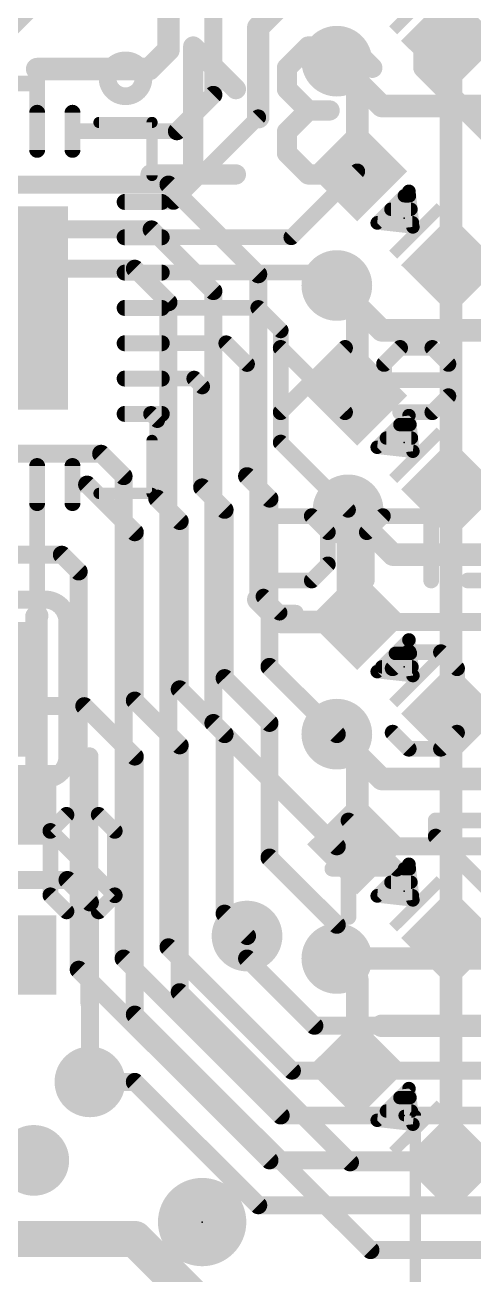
# Model space of a CAD drawing. Extents: x -6.7 to 59.9, y -5.3 to 30.3.
# Drawn here: x 5.62 to 10.7, y 2.26 to 16.41 of the extents above; entities that cross this region are included whole.
import ezdxf

# ---------------------------------------------------------------- set-up
doc = ezdxf.new("R2010")
doc.units = 0
for name, color, linetype in [('1', 12, 'CONTINUOUS'), ('16', 132, 'CONTINUOUS'), ('18', 110, 'CONTINUOUS'), ('21', 40, 'CONTINUOUS'), ('22', 6, 'CONTINUOUS'), ('23', 40, 'CONTINUOUS'), ('47', 253, 'CONTINUOUS')]:
    doc.layers.add(name, color=color, linetype=linetype)

# ---------------------------------------------------------------- blocks, each defined once
blk = doc.blocks.new('RECT')
blk.add_solid([(-0.5, -0.5), (0.5, -0.5), (-0.5, 0.5), (0.5, 0.5)])
blk = doc.blocks.new('PIE')
at = {"const_width": 0.5}
blk.add_lwpolyline([(0, -0.25, 1), (0, 0.25, 1), (0, -0.25)], format="xyb", dxfattribs=at)
blk = doc.blocks.new('RECT121920X243840R50')
at = {"const_width": 0.1905}
blk.add_lwpolyline([(0.2858, -0.5715), (0.2858, 0.5715, 0.4142), (0.1905, 0.6668), (-0.1905, 0.6668, 0.4142), (-0.2858, 0.5715), (-0.2858, -0.5715, 0.4142), (-0.1905, -0.6668), (0.1905, -0.6668, 0.4142)], format="xyb", close=True, dxfattribs=at)
blk.add_solid([(-0.2159, -0.5969), (0.2159, -0.5969), (-0.2159, 0.5969), (0.2159, 0.5969)])
blk = doc.blocks.new('RECT28800X96000R100')
at = {"const_width": 0.09}
blk.add_lwpolyline([(0.045, -0.21), (0.045, 0.21, 0.4142), (0, 0.255), (0, 0.255, 0.4142), (-0.045, 0.21), (-0.045, -0.21, 0.4142), (0, -0.255), (0, -0.255, 0.4142)], format="xyb", close=True, dxfattribs=at)
blk.add_solid([(-0.0225, -0.2325), (0.0225, -0.2325), (-0.0225, 0.2325), (0.0225, 0.2325)])
blk = doc.blocks.new('ROUNDV')
at = {"const_width": 0.5}
blk.add_lwpolyline([(0, -0.25, 1), (0, 0.25, 1), (0, -0.25)], format="xyb", dxfattribs=at)

msp = doc.modelspace()

# ---------------------------------------------------------------- linework, layer by layer
at = {"layer": '1'}
for points, const_width in [([(10.414, 18.796), (10.414, 16.256)], 0.254), ([(10.4363, 16.2337), (10.4363, 18.7737)], 0.254), ([(7.239, 16.129), (7.239, 17.46)], 0.254), ([(9.1663, 17.2943), (8.255, 16.383)], 0.254), ([(7.747, 15.621), (7.747, 16.764)], 0.2032), ([(8.255, 16.383), (8.255, 15.367)], 0.254), ([(10.414, 16.256), (10.4363, 16.2337)], 0.254), ([(10.4363, 13.6937), (10.4363, 16.2337)], 0.254), ([(7.023, 15.913), (7.239, 16.129)], 0.254), ([(5.753, 15.913), (7.023, 15.913)], 0.254), ([(5.753, 15.913), (5.753, 15.748)], 0.1778), ([(9.3757, 15.7703), (9.144, 16.002)], 0.254), ([(9.3757, 14.7543), (9.3757, 15.7703)], 0.254), ([(5.353, 15.748), (5.753, 15.748)], 0.1778), ([(5.753, 15.748), (5.753, 15.208)], 0.1778), ([(7.334, 15.208), (7.747, 15.621)], 0.2032), ([(8.255, 15.367), (7.296, 14.408)], 0.1778), ([(7.334, 15.208), (6.153, 15.208)], 0.1778), ([(8.6293, 14.008), (9.3757, 14.7543)], 0.1778), ([(7.296, 14.408), (6.953, 14.408)], 0.1778), ([(6.953, 14.008), (8.6293, 14.008)], 0.1778), ([(8.998, 13.608), (9.144, 13.462)], 0.254), ([(10.4363, 11.1537), (10.4363, 13.6937)], 0.254), ([(6.953, 13.608), (8.998, 13.608)], 0.1778), ([(9.3757, 13.2303), (9.144, 13.462)], 0.254), ([(9.3757, 12.2143), (9.3757, 13.2303)], 0.254), ([(6.953, 13.208), (8.255, 13.208)], 0.1778), ([(8.255, 13.208), (8.509, 12.954)], 0.1778), ([(8.509, 12.954), (8.509, 11.684)], 0.1778), ([(6.953, 12.808), (7.893, 12.808)], 0.1778), ([(7.893, 12.808), (8.128, 12.573)], 0.1778), ([(8.128, 12.573), (8.128, 11.303)], 0.1778), ([(6.953, 12.408), (7.531, 12.408)], 0.1778), ([(7.531, 12.408), (7.62, 12.319)], 0.1778), ([(7.62, 12.319), (7.62, 11.176)], 0.2032), ([(6.953, 12.008), (7.042, 12.008)], 0.1778), ([(7.042, 12.008), (7.112, 11.938)], 0.1778), ([(7.112, 11.938), (7.112, 11.049)], 0.1778), ([(8.509, 11.684), (9.271, 10.922)], 0.1778), ([(8.128, 11.303), (8.382, 11.049)], 0.2032), ([(5.753, 11.208), (5.753, 9.721)], 0.1778), ([(6.318, 11.208), (6.153, 11.208)], 0.1778), ([(6.318, 11.208), (6.858, 10.668)], 0.2032), ([(7.62, 11.176), (7.874, 10.922)], 0.2032), ([(10.4363, 8.6137), (10.4363, 11.1537)], 0.254), ([(7.112, 11.049), (7.366, 10.795)], 0.2032), ([(8.382, 11.049), (8.382, 9.144)], 0.2032), ([(9.271, 9.779), (9.271, 10.922)], 0.254), ([(7.874, 10.922), (7.874, 9.017)], 0.2032), ([(6.858, 10.668), (6.858, 8.763)], 0.2032), ([(7.366, 10.795), (7.366, 8.89)], 0.2032), ([(5.753, 9.721), (5.745, 9.713)], 0.254), ([(5.745, 9.713), (5.745, 7.581)], 0.254), ([(9.3757, 9.6743), (9.271, 9.779)], 0.254), ([(8.382, 9.144), (9.144, 8.382)], 0.2032), ([(7.874, 9.017), (8.382, 8.509)], 0.2032), ([(7.366, 8.89), (7.874, 8.382)], 0.2032), ([(5.745, 8.6995), (5.745, 7.581)], 0.2032), ([(6.2865, 8.6995), (5.745, 8.6995)], 0.2032), ([(6.2865, 8.6995), (6.858, 8.128)], 0.2032), ([(6.858, 8.763), (7.366, 8.255)], 0.2032), ([(10.4363, 6.0737), (10.4363, 8.6137)], 0.254), ([(8.382, 8.509), (8.382, 6.985)], 0.2032), ([(9.3757, 8.1503), (9.144, 8.382)], 0.254), ([(7.366, 8.255), (7.366, 5.461)], 0.2032), ([(7.874, 8.382), (7.874, 6.35)], 0.2032), ([(6.858, 8.128), (6.858, 5.207)], 0.2032), ([(9.3757, 7.1343), (9.3757, 8.1503)], 0.254), ([(8.382, 6.985), (9.144, 6.223)], 0.2032), ([(4.845, 6.731), (6.096, 6.731)], 0.2032), ([(6.096, 6.731), (6.35, 6.477)], 0.2032), ([(6.35, 6.477), (6.35, 4.445)], 0.2032), ([(7.874, 6.35), (8.128, 6.096)], 0.2032), ([(9.144, 6.223), (9.144, 5.842)], 0.2032), ([(10.4363, 3.5337), (10.4363, 6.0737)], 0.254), ([(5.745, 5.881), (4.845, 5.881)], 0.254), ([(9.3757, 5.6103), (9.144, 5.842)], 0.254), ([(9.3757, 4.5943), (9.3757, 5.6103)], 0.254), ([(7.366, 5.461), (9.2933, 3.5337)], 0.2032), ([(6.858, 5.207), (9.525, 2.54)], 0.2032), ([(9.2933, 3.5337), (10.4363, 3.5337)], 0.2032), ([(9.525, 2.54), (45.212, 2.54)], 0.2032)]:
    msp.add_lwpolyline(points, dxfattribs=dict(at, const_width=const_width))
for points, const_width in [([(8.3185, 16.383, 1), (8.1915, 16.383)], 0.127), ([(8.2101, 16.4279, 1), (8.2999, 16.3381)], 0.127), ([(10.4589, 16.3009, 1), (10.3691, 16.2111)], 0.127), ([(10.3505, 16.256, 1), (10.4775, 16.256)], 0.127), ([(10.4998, 16.2337, 1), (10.3728, 16.2337)], 0.127), ([(10.3728, 16.2337, 1), (10.4998, 16.2337)], 0.127), ([(10.3914, 16.1888, 1), (10.4812, 16.2786)], 0.127), ([(7.1755, 16.129, 1), (7.3025, 16.129)], 0.127), ([(7.2839, 16.0841, 1), (7.1941, 16.1739)], 0.127), ([(5.753, 15.9765, 1), (5.753, 15.8495)], 0.127), ([(5.7975, 15.913, 1), (5.7085, 15.913)], 0.0889), ([(6.9781, 15.9579, 1), (7.0679, 15.8681)], 0.127), ([(7.023, 15.8495, 1), (7.023, 15.9765)], 0.127), ([(9.1889, 16.0469, 1), (9.0991, 15.9571)], 0.127), ([(9.4392, 15.7703, 1), (9.3122, 15.7703)], 0.127), ([(9.3308, 15.7254, 1), (9.4206, 15.8152)], 0.127), ([(5.7975, 15.748, 1), (5.7085, 15.748)], 0.0889), ([(5.7085, 15.748, 1), (5.7975, 15.748)], 0.0889), ([(5.753, 15.7036, 1), (5.753, 15.7925)], 0.0889), ([(7.7829, 15.5851, 1), (7.7111, 15.6569)], 0.1016), ([(7.6962, 15.621, 1), (7.7978, 15.621)], 0.1016), ([(8.1915, 15.367, 1), (8.3185, 15.367)], 0.127), ([(8.2864, 15.3356, 1), (8.2236, 15.3984)], 0.0889), ([(6.153, 15.2524, 1), (6.153, 15.1636)], 0.0889), ([(7.2981, 15.2439, 1), (7.3699, 15.1721)], 0.1016), ([(7.334, 15.1636, 1), (7.334, 15.2524)], 0.0889), ([(5.7085, 15.208, 1), (5.7975, 15.208)], 0.0889), ([(9.3122, 14.7543, 1), (9.4392, 14.7543)], 0.127), ([(9.4071, 14.7229, 1), (9.3442, 14.7858)], 0.0889), ([(6.953, 14.4525, 1), (6.953, 14.3636)], 0.0889), ([(7.2646, 14.4394, 1), (7.3274, 14.3766)], 0.0889), ([(7.296, 14.3636, 1), (7.296, 14.4525)], 0.0889), ([(6.953, 14.0525, 1), (6.953, 13.9636)], 0.0889), ([(8.5979, 14.0394, 1), (8.6608, 13.9766)], 0.0889), ([(8.6293, 13.9636, 1), (8.6293, 14.0525)], 0.0889), ([(9.0429, 13.6529, 1), (8.9531, 13.5631)], 0.127), ([(10.4998, 13.6937, 1), (10.3728, 13.6937)], 0.127), ([(10.3728, 13.6937, 1), (10.4998, 13.6937)], 0.127), ([(6.953, 13.6524, 1), (6.953, 13.5636)], 0.0889), ([(8.998, 13.5636, 1), (8.998, 13.6524)], 0.0889), ([(9.1889, 13.5069, 1), (9.0991, 13.4171)], 0.127), ([(9.0991, 13.4171, 1), (9.1889, 13.5069)], 0.127), ([(9.4392, 13.2303, 1), (9.3122, 13.2303)], 0.127), ([(9.3308, 13.1854, 1), (9.4206, 13.2752)], 0.127), ([(6.953, 13.2524, 1), (6.953, 13.1636)], 0.0889), ([(8.2864, 13.2394, 1), (8.2236, 13.1766)], 0.0889), ([(8.255, 13.1636, 1), (8.255, 13.2524)], 0.0889), ([(8.5534, 12.954, 1), (8.4646, 12.954)], 0.0889), ([(8.4776, 12.9226, 1), (8.5404, 12.9854)], 0.0889), ([(6.953, 12.8524, 1), (6.953, 12.7636)], 0.0889), ([(7.9244, 12.8394, 1), (7.8616, 12.7766)], 0.0889), ([(7.893, 12.7636, 1), (7.893, 12.8524)], 0.0889), ([(8.1724, 12.573, 1), (8.0836, 12.573)], 0.0889), ([(8.0966, 12.5416, 1), (8.1594, 12.6044)], 0.0889), ([(6.953, 12.4525, 1), (6.953, 12.3636)], 0.0889), ([(7.5624, 12.4394, 1), (7.4996, 12.3766)], 0.0889), ([(7.531, 12.3636, 1), (7.531, 12.4525)], 0.0889), ([(7.6708, 12.319, 1), (7.5692, 12.319)], 0.1016), ([(7.5886, 12.2876, 1), (7.6514, 12.3504)], 0.0889), ([(9.3122, 12.2143, 1), (9.4392, 12.2143)], 0.127), ([(6.953, 12.0525, 1), (6.953, 11.9636)], 0.0889), ([(7.0734, 12.0394, 1), (7.0106, 11.9766)], 0.0889), ([(7.042, 11.9636, 1), (7.042, 12.0525)], 0.0889), ([(7.1565, 11.938, 1), (7.0675, 11.938)], 0.0889), ([(7.0806, 11.9066, 1), (7.1434, 11.9694)], 0.0889), ([(8.5404, 11.7154, 1), (8.4776, 11.6526)], 0.0889), ([(8.4646, 11.684, 1), (8.5534, 11.684)], 0.0889), ([(8.1639, 11.3389, 1), (8.0921, 11.2671)], 0.1016), ([(8.0836, 11.303, 1), (8.1724, 11.303)], 0.0889), ([(5.7975, 11.208, 1), (5.7085, 11.208)], 0.0889), ([(6.153, 11.2524, 1), (6.153, 11.1636)], 0.0889), ([(6.3539, 11.2439, 1), (6.2821, 11.1721)], 0.1016), ([(6.318, 11.1636, 1), (6.318, 11.2524)], 0.0889), ([(7.6559, 11.2119, 1), (7.5841, 11.1401)], 0.1016), ([(7.5692, 11.176, 1), (7.6708, 11.176)], 0.1016), ([(10.4998, 11.1537, 1), (10.3728, 11.1537)], 0.127), ([(10.3728, 11.1537, 1), (10.4998, 11.1537)], 0.127), ([(7.1479, 11.0849, 1), (7.0761, 11.0131)], 0.1016), ([(7.0675, 11.049, 1), (7.1565, 11.049)], 0.0889), ([(8.4328, 11.049, 1), (8.3312, 11.049)], 0.1016), ([(8.3461, 11.0131, 1), (8.4179, 11.0849)], 0.1016), ([(9.3345, 10.922, 1), (9.2075, 10.922)], 0.127), ([(7.9248, 10.922, 1), (7.8232, 10.922)], 0.1016), ([(7.8381, 10.8861, 1), (7.9099, 10.9579)], 0.1016), ([(9.2396, 10.8906, 1), (9.3024, 10.9534)], 0.0889), ([(6.9088, 10.668, 1), (6.8072, 10.668)], 0.1016), ([(7.4168, 10.795, 1), (7.3152, 10.795)], 0.1016), ([(7.3301, 10.7591, 1), (7.4019, 10.8309)], 0.1016), ([(6.8221, 10.6321, 1), (6.8939, 10.7039)], 0.1016), ([(5.8085, 9.713, 1), (5.6815, 9.713)], 0.127), ([(5.7001, 9.7579, 1), (5.7899, 9.6681)], 0.127), ([(5.7979, 9.6761, 1), (5.7081, 9.7659)], 0.127), ([(9.3159, 9.8239, 1), (9.2261, 9.7341)], 0.127), ([(9.2075, 9.779, 1), (9.3345, 9.779)], 0.127), ([(9.3308, 9.6294, 1), (9.4206, 9.7192)], 0.127), ([(5.7085, 9.721, 1), (5.7975, 9.721)], 0.0889), ([(8.4179, 9.1799, 1), (8.3461, 9.1081)], 0.1016), ([(7.9099, 9.0529, 1), (7.8381, 8.9811)], 0.1016), ([(7.8232, 9.017, 1), (7.9248, 9.017)], 0.1016), ([(8.3312, 9.144, 1), (8.4328, 9.144)], 0.1016), ([(7.4019, 8.9259, 1), (7.3301, 8.8541)], 0.1016), ([(7.3152, 8.89, 1), (7.4168, 8.89)], 0.1016), ([(5.7958, 8.6995, 1), (5.6942, 8.6995)], 0.1016), ([(5.745, 8.7503, 1), (5.745, 8.6487)], 0.1016), ([(6.3224, 8.7354, 1), (6.2506, 8.6636)], 0.1016), ([(6.2865, 8.6487, 1), (6.2865, 8.7503)], 0.1016), ([(6.8939, 8.7989, 1), (6.8221, 8.7271)], 0.1016), ([(6.8072, 8.763, 1), (6.9088, 8.763)], 0.1016), ([(10.4998, 8.6137, 1), (10.3728, 8.6137)], 0.127), ([(10.3728, 8.6137, 1), (10.4998, 8.6137)], 0.127), ([(8.4328, 8.509, 1), (8.3312, 8.509)], 0.1016), ([(8.3461, 8.4731, 1), (8.4179, 8.5449)], 0.1016), ([(9.1889, 8.4269, 1), (9.0991, 8.3371)], 0.127), ([(7.4168, 8.255, 1), (7.3152, 8.255)], 0.1016), ([(7.9248, 8.382, 1), (7.8232, 8.382)], 0.1016), ([(7.8381, 8.3461, 1), (7.9099, 8.4179)], 0.1016), ([(9.1081, 8.3461, 1), (9.1799, 8.4179)], 0.1016), ([(6.9088, 8.128, 1), (6.8072, 8.128)], 0.1016), ([(6.8221, 8.0921, 1), (6.8939, 8.1639)], 0.1016), ([(7.3301, 8.2191, 1), (7.4019, 8.2909)], 0.1016), ([(9.4392, 8.1503, 1), (9.3122, 8.1503)], 0.127), ([(9.3308, 8.1054, 1), (9.4206, 8.1952)], 0.127), ([(5.6815, 7.581, 1), (5.8085, 7.581)], 0.127), ([(5.6942, 7.581, 1), (5.7958, 7.581)], 0.1016), ([(8.4179, 7.0209, 1), (8.3461, 6.9491)], 0.1016), ([(9.3122, 7.1343, 1), (9.4392, 7.1343)], 0.127), ([(8.3312, 6.985, 1), (8.4328, 6.985)], 0.1016), ([(6.1319, 6.7669, 1), (6.0601, 6.6951)], 0.1016), ([(6.096, 6.6802, 1), (6.096, 6.7818)], 0.1016), ([(6.4008, 6.477, 1), (6.2992, 6.477)], 0.1016), ([(6.3141, 6.4411, 1), (6.3859, 6.5129)], 0.1016), ([(7.9099, 6.3859, 1), (7.8381, 6.3141)], 0.1016), ([(7.8232, 6.35, 1), (7.9248, 6.35)], 0.1016), ([(9.1948, 6.223, 1), (9.0932, 6.223)], 0.1016), ([(9.1081, 6.1871, 1), (9.1799, 6.2589)], 0.1016), ([(8.0921, 6.0601, 1), (8.1639, 6.1319)], 0.1016), ([(10.4998, 6.0737, 1), (10.3728, 6.0737)], 0.127), ([(10.3728, 6.0737, 1), (10.4998, 6.0737)], 0.127), ([(5.745, 5.8175, 1), (5.745, 5.9445)], 0.127), ([(9.1889, 5.8869, 1), (9.0991, 5.7971)], 0.127), ([(9.0932, 5.842, 1), (9.1948, 5.842)], 0.1016), ([(9.4392, 5.6103, 1), (9.3122, 5.6103)], 0.127), ([(9.3308, 5.5654, 1), (9.4206, 5.6552)], 0.127), ([(7.4019, 5.4969, 1), (7.3301, 5.4251)], 0.1016), ([(7.3152, 5.461, 1), (7.4168, 5.461)], 0.1016), ([(6.8939, 5.2429, 1), (6.8221, 5.1711)], 0.1016), ([(6.8072, 5.207, 1), (6.9088, 5.207)], 0.1016), ([(9.3122, 4.5943, 1), (9.4392, 4.5943)], 0.127), ([(6.2992, 4.445, 1), (6.4008, 4.445)], 0.1016), ([(9.2933, 3.5845, 1), (9.2933, 3.4829)], 0.1016), ([(9.2574, 3.4977, 1), (9.3293, 3.5696)], 0.1016), ([(10.3728, 3.5337, 1), (10.4998, 3.5337)], 0.127), ([(10.4363, 3.4829, 1), (10.4363, 3.5845)], 0.1016), ([(9.525, 2.5908, 1), (9.525, 2.4892)], 0.1016), ([(9.4891, 2.5041, 1), (9.5609, 2.5759)], 0.1016)]:
    msp.add_lwpolyline(points, format="xyb", dxfattribs=dict(at, const_width=const_width))
at = {"layer": '16'}
for points, const_width in [([(8.636, 19.558), (4.572, 15.494)], 0.2032), ([(9.652, 15.494), (9.144, 16.002)], 0.254), ([(11.176, 15.494), (9.652, 15.494)], 0.254), ([(7.239, 14.605), (1.651, 14.605)], 0.2032), ([(8.255, 13.589), (7.239, 14.605)], 0.2032), ([(7.0485, 14.097), (2.413, 14.097)], 0.2032), ([(7.747, 13.3985), (7.0485, 14.097)], 0.2032), ([(6.858, 13.6525), (3.048, 13.6525)], 0.2032), ([(7.239, 13.2715), (6.858, 13.6525)], 0.2032), ([(8.255, 9.906), (8.255, 13.589)], 0.2032), ([(9.652, 12.954), (9.144, 13.462)], 0.254), ([(7.747, 8.509), (7.747, 13.3985)], 0.2032), ([(7.239, 5.969), (7.239, 13.2715)], 0.2032), ([(11.176, 12.954), (9.652, 12.954)], 0.254), ([(3.048, 11.557), (6.477, 11.557)], 0.2032), ([(6.477, 11.557), (6.731, 11.303)], 0.2032), ([(6.731, 11.303), (6.731, 5.842)], 0.2032), ([(9.271, 10.922), (9.779, 10.414)], 0.254), ([(6.0325, 10.414), (3.81, 10.414)], 0.2032), ([(6.223, 10.2235), (6.0325, 10.414)], 0.2032), ([(9.779, 10.414), (11.176, 10.414)], 0.254), ([(6.223, 5.715), (6.223, 10.2235)], 0.2032), ([(8.255, 9.906), (8.509, 9.652)], 0.254), ([(8.509, 9.652), (9.017, 9.652)], 0.254), ([(16.51, 9.652), (9.017, 9.652)], 0.2032), ([(9.144, 7.112), (7.747, 8.509)], 0.2032), ([(9.652, 7.874), (9.144, 8.382)], 0.254), ([(11.176, 7.874), (9.652, 7.874)], 0.254), ([(14.224, 7.112), (9.144, 7.112)], 0.2032), ([(8.128, 6.096), (8.128, 5.842)], 0.2032), ([(8.636, 4.572), (7.239, 5.969)], 0.2032), ([(9.144, 5.842), (11.684, 5.842)], 0.254), ([(8.382, 3.556), (6.223, 5.715)], 0.2032), ([(6.731, 5.842), (8.509, 4.064)], 0.2032), ([(8.128, 5.842), (8.89, 5.08)], 0.2032), ([(8.89, 5.08), (9.652, 5.08)], 0.2032), ([(9.652, 5.08), (13.462, 5.08)], 0.254), ([(26.797, 4.572), (8.636, 4.572)], 0.2032), ([(6.35, 4.445), (6.858, 4.445)], 0.2032), ([(6.858, 4.445), (8.255, 3.048)], 0.2032), ([(8.509, 4.064), (26.924, 4.064)], 0.2032), ([(29.337, 3.556), (8.382, 3.556)], 0.2032), ([(8.255, 3.048), (28.321, 3.048)], 0.2032), ([(6.858, 2.667), (5.207, 2.667)], 0.4064), ([(8.255, 1.27), (6.858, 2.667)], 0.4064)]:
    msp.add_lwpolyline(points, dxfattribs=dict(at, const_width=const_width))
for points, const_width in [([(9.1889, 16.0469, 1), (9.0991, 15.9571)], 0.127), ([(9.652, 15.5575, 1), (9.652, 15.4305)], 0.127), ([(9.6071, 15.4491, 1), (9.6969, 15.5389)], 0.127), ([(7.2749, 14.6409, 1), (7.2031, 14.5691)], 0.1016), ([(7.239, 14.5542, 1), (7.239, 14.6558)], 0.1016), ([(7.0844, 14.1329, 1), (7.0126, 14.0611)], 0.1016), ([(7.0485, 14.0462, 1), (7.0485, 14.1478)], 0.1016), ([(6.8939, 13.6884, 1), (6.8221, 13.6166)], 0.1016), ([(6.858, 13.6017, 1), (6.858, 13.7033)], 0.1016), ([(8.3058, 13.589, 1), (8.2042, 13.589)], 0.1016), ([(8.2191, 13.5531, 1), (8.2909, 13.6249)], 0.1016), ([(9.1889, 13.5069, 1), (9.0991, 13.4171)], 0.127), ([(7.7978, 13.3985, 1), (7.6962, 13.3985)], 0.1016), ([(7.7111, 13.3626, 1), (7.7829, 13.4344)], 0.1016), ([(7.2898, 13.2715, 1), (7.1882, 13.2715)], 0.1016), ([(7.2031, 13.2356, 1), (7.2749, 13.3074)], 0.1016), ([(9.652, 13.0175, 1), (9.652, 12.8905)], 0.127), ([(9.6071, 12.9091, 1), (9.6969, 12.9989)], 0.127), ([(6.5129, 11.5929, 1), (6.4411, 11.5211)], 0.1016), ([(6.477, 11.5062, 1), (6.477, 11.6078)], 0.1016), ([(6.7818, 11.303, 1), (6.6802, 11.303)], 0.1016), ([(6.6951, 11.2671, 1), (6.7669, 11.3389)], 0.1016), ([(9.3159, 10.9669, 1), (9.2261, 10.8771)], 0.127), ([(6.0684, 10.4499, 1), (5.9966, 10.3781)], 0.1016), ([(6.0325, 10.3632, 1), (6.0325, 10.4648)], 0.1016), ([(9.779, 10.4775, 1), (9.779, 10.3505)], 0.127), ([(9.7341, 10.3691, 1), (9.8239, 10.4589)], 0.127), ([(6.2738, 10.2235, 1), (6.1722, 10.2235)], 0.1016), ([(6.1871, 10.1876, 1), (6.2589, 10.2594)], 0.1016), ([(8.2999, 9.9509, 1), (8.2101, 9.8611)], 0.127), ([(8.2042, 9.906, 1), (8.3058, 9.906)], 0.1016), ([(8.509, 9.7155, 1), (8.509, 9.5885)], 0.127), ([(9.017, 9.5885, 1), (9.017, 9.7155)], 0.127), ([(8.4641, 9.6071, 1), (8.5539, 9.6969)], 0.127), ([(9.017, 9.7028, 1), (9.017, 9.6012)], 0.1016), ([(7.7829, 8.5449, 1), (7.7111, 8.4731)], 0.1016), ([(7.6962, 8.509, 1), (7.7978, 8.509)], 0.1016), ([(9.1889, 8.4269, 1), (9.0991, 8.3371)], 0.127), ([(9.652, 7.9375, 1), (9.652, 7.8105)], 0.127), ([(9.6071, 7.8291, 1), (9.6969, 7.9189)], 0.127), ([(9.144, 7.1628, 1), (9.144, 7.0612)], 0.1016), ([(9.1081, 7.0761, 1), (9.1799, 7.1479)], 0.1016), ([(8.1788, 6.096, 1), (8.0772, 6.096)], 0.1016), ([(7.2749, 6.0049, 1), (7.2031, 5.9331)], 0.1016), ([(7.1882, 5.969, 1), (7.2898, 5.969)], 0.1016), ([(9.144, 5.9055, 1), (9.144, 5.7785)], 0.127), ([(6.2589, 5.7509, 1), (6.1871, 5.6791)], 0.1016), ([(6.7669, 5.8779, 1), (6.6951, 5.8061)], 0.1016), ([(6.6802, 5.842, 1), (6.7818, 5.842)], 0.1016), ([(8.1639, 5.8779, 1), (8.0921, 5.8061)], 0.1016), ([(8.0772, 5.842, 1), (8.1788, 5.842)], 0.1016), ([(6.1722, 5.715, 1), (6.2738, 5.715)], 0.1016), ([(8.89, 5.1308, 1), (8.89, 5.0292)], 0.1016), ([(8.8541, 5.0441, 1), (8.9259, 5.1159)], 0.1016), ([(9.652, 5.1435, 1), (9.652, 5.0165)], 0.127), ([(9.652, 5.0292, 1), (9.652, 5.1308)], 0.1016), ([(8.636, 4.6228, 1), (8.636, 4.5212)], 0.1016), ([(6.35, 4.4958, 1), (6.35, 4.3942)], 0.1016), ([(6.8939, 4.4809, 1), (6.8221, 4.4091)], 0.1016), ([(6.858, 4.3942, 1), (6.858, 4.4958)], 0.1016), ([(8.6001, 4.5361, 1), (8.6719, 4.6079)], 0.1016), ([(8.509, 4.1148, 1), (8.509, 4.0132)], 0.1016), ([(8.4731, 4.0281, 1), (8.5449, 4.0999)], 0.1016), ([(8.382, 3.6068, 1), (8.382, 3.5052)], 0.1016), ([(8.3461, 3.5201, 1), (8.4179, 3.5919)], 0.1016), ([(8.255, 3.0988, 1), (8.255, 2.9972)], 0.1016), ([(8.2191, 3.0121, 1), (8.2909, 3.0839)], 0.1016), ([(6.9298, 2.7388, 1), (6.7862, 2.5952)], 0.2032), ([(6.858, 2.5654, 1), (6.858, 2.7686)], 0.2032)]:
    msp.add_lwpolyline(points, format="xyb", dxfattribs=dict(at, const_width=const_width))
at = {"layer": '21'}
for points, const_width in [([(6.753, 15.708, 1), (6.753, 15.908, 1), (6.753, 15.708)], 0.4064), ([(6.453, 15.3398, 1), (6.453, 15.2763)], 0.0635), ([(7.0847, 15.308, 1), (7.0213, 15.308)], 0.0635), ([(7.053, 15.2763, 1), (7.053, 15.3398)], 0.0635), ([(7.0213, 14.708, 1), (7.0847, 14.708)], 0.0635), ([(9.9977, 14.5335, 1), (9.922, 14.5251)], 0.0762), ([(9.9868, 14.5024, 1), (9.9329, 14.5563)], 0.0762), ([(9.9086, 14.5161, 1), (9.9086, 14.4399)], 0.0762), ([(9.9656, 14.4399, 1), (9.9656, 14.5161)], 0.0762), ([(9.7562, 14.3637, 1), (9.7562, 14.2875)], 0.0762), ([(9.9825, 14.2875, 1), (9.9825, 14.3637)], 0.0762), ([(9.5737, 14.1971, 1), (9.6276, 14.1432)], 0.0762), ([(9.6049, 14.208, 1), (9.5965, 14.1322)], 0.0762), ([(9.6038, 14.2113, 1), (9.6038, 14.1351)], 0.0762), ([(9.9669, 14.121, 1), (10.0426, 14.1294)], 0.0762), ([(9.9995, 14.1351, 1), (9.9995, 14.2113)], 0.0762), ([(10.0006, 14.0873, 1), (10.009, 14.1631)], 0.0762), ([(9.9977, 11.9935, 1), (9.922, 11.9851)], 0.0762), ([(9.9868, 11.9624, 1), (9.9329, 12.0163)], 0.0762), ([(9.8578, 11.9253, 1), (9.8578, 11.8491)], 0.0762), ([(9.9712, 11.8491, 1), (9.9712, 11.9253)], 0.0762), ([(7.0847, 11.708, 1), (7.0213, 11.708)], 0.0635), ([(9.7054, 11.7729, 1), (9.7054, 11.6967)], 0.0762), ([(9.9882, 11.6967, 1), (9.9882, 11.7729)], 0.0762), ([(9.5737, 11.6571, 1), (9.6276, 11.6032)], 0.0762), ([(9.6049, 11.668, 1), (9.5965, 11.5922)], 0.0762), ([(9.9669, 11.581, 1), (10.0426, 11.5894)], 0.0762), ([(10.0006, 11.5473, 1), (10.009, 11.6231)], 0.0762), ([(6.453, 11.1398, 1), (6.453, 11.0762)], 0.0635), ([(7.0213, 11.108, 1), (7.0847, 11.108)], 0.0635), ([(7.053, 11.0762, 1), (7.053, 11.1398)], 0.0635), ([(9.9594, 9.4869, 1), (9.9594, 9.4107)], 0.0762), ([(9.9977, 9.4535, 1), (9.922, 9.4451)], 0.0762), ([(9.9868, 9.4224, 1), (9.9329, 9.4763)], 0.0762), ([(9.9599, 9.4107, 1), (9.9599, 9.4869)], 0.0762), ([(9.807, 9.3345, 1), (9.807, 9.2583)], 0.0762), ([(9.9769, 9.2583, 1), (9.9769, 9.3345)], 0.0762), ([(9.6546, 9.1821, 1), (9.6546, 9.1059)], 0.0762), ([(9.9938, 9.1059, 1), (9.9938, 9.1821)], 0.0762), ([(9.5737, 9.1171, 1), (9.6276, 9.0632)], 0.0762), ([(9.6049, 9.128, 1), (9.5965, 9.0522)], 0.0762), ([(9.9669, 9.041, 1), (10.0426, 9.0494)], 0.0762), ([(10.0006, 9.0073, 1), (10.009, 9.0831)], 0.0762), ([(6.3958, 8.131, 1), (6.2942, 8.131)], 0.1016), ([(9.9977, 6.9135, 1), (9.922, 6.9051)], 0.0762), ([(9.9868, 6.8824, 1), (9.9329, 6.9363)], 0.0762), ([(9.9086, 6.8961, 1), (9.9086, 6.8199)], 0.0762), ([(9.9656, 6.8199, 1), (9.9656, 6.8961)], 0.0762), ([(9.7562, 6.7437, 1), (9.7562, 6.6675)], 0.0762), ([(9.9825, 6.6675, 1), (9.9825, 6.7437)], 0.0762), ([(9.5737, 6.5771, 1), (9.6276, 6.5232)], 0.0762), ([(9.6049, 6.588, 1), (9.5965, 6.5122)], 0.0762), ([(9.6038, 6.5913, 1), (9.6038, 6.5151)], 0.0762), ([(9.9669, 6.501, 1), (10.0426, 6.5094)], 0.0762), ([(9.9995, 6.5151, 1), (9.9995, 6.5913)], 0.0762), ([(10.0006, 6.4673, 1), (10.009, 6.5431)], 0.0762), ([(6.2942, 5.331, 1), (6.3958, 5.331)], 0.1016), ([(9.9977, 4.3735, 1), (9.922, 4.3651)], 0.0762), ([(9.9868, 4.3424, 1), (9.9329, 4.3963)], 0.0762), ([(9.8578, 4.3053, 1), (9.8578, 4.2291)], 0.0762), ([(9.9712, 4.2291, 1), (9.9712, 4.3053)], 0.0762), ([(9.7054, 4.1529, 1), (9.7054, 4.0767)], 0.0762), ([(9.9882, 4.0767, 1), (9.9882, 4.1529)], 0.0762), ([(9.5737, 4.0371, 1), (9.6276, 3.9832)], 0.0762), ([(9.6049, 4.048, 1), (9.5965, 3.9722)], 0.0762), ([(9.9669, 3.961, 1), (10.0426, 3.9694)], 0.0762), ([(10.0006, 3.9273, 1), (10.009, 4.0031)], 0.0762)]:
    msp.add_lwpolyline(points, format="xyb", dxfattribs=dict(at, const_width=const_width))
for points, const_width in [([(7.053, 15.308), (6.453, 15.308)], 0.127), ([(7.053, 14.708), (7.053, 15.308)], 0.127), ([(9.9599, 14.5293), (9.6007, 14.1701)], 0.1524), ([(10.0048, 14.1252), (9.9599, 14.5293)], 0.1524), ([(9.9086, 14.478), (9.9656, 14.478)], 0.1524), ([(9.7562, 14.3256), (9.9825, 14.3256)], 0.1524), ([(9.6007, 14.1701), (10.0048, 14.1252)], 0.1524), ([(9.6038, 14.1732), (9.9995, 14.1732)], 0.1524), ([(9.9599, 11.9893), (9.6007, 11.6301)], 0.1524), ([(10.0048, 11.5852), (9.9599, 11.9893)], 0.1524), ([(9.8578, 11.8872), (9.9712, 11.8872)], 0.1524), ([(7.053, 11.708), (7.053, 11.108)], 0.127), ([(9.7054, 11.7348), (9.9882, 11.7348)], 0.1524), ([(9.6007, 11.6301), (10.0048, 11.5852)], 0.1524), ([(7.053, 11.108), (6.453, 11.108)], 0.127), ([(9.9599, 9.4493), (9.6007, 9.0901)], 0.1524), ([(9.9594, 9.4488), (9.9599, 9.4488)], 0.1524), ([(10.0048, 9.0452), (9.9599, 9.4493)], 0.1524), ([(9.807, 9.2964), (9.9769, 9.2964)], 0.1524), ([(9.6546, 9.144), (9.9938, 9.144)], 0.1524), ([(9.6007, 9.0901), (10.0048, 9.0452)], 0.1524), ([(6.345, 8.131), (6.345, 5.331)], 0.2032), ([(9.9599, 6.9093), (9.6007, 6.5501)], 0.1524), ([(10.0048, 6.5052), (9.9599, 6.9093)], 0.1524), ([(9.9086, 6.858), (9.9656, 6.858)], 0.1524), ([(9.7562, 6.7056), (9.9825, 6.7056)], 0.1524), ([(9.6007, 6.5501), (10.0048, 6.5052)], 0.1524), ([(9.6038, 6.5532), (9.9995, 6.5532)], 0.1524), ([(9.9599, 4.3693), (9.6007, 4.0101)], 0.1524), ([(10.0048, 3.9652), (9.9599, 4.3693)], 0.1524), ([(9.8578, 4.2672), (9.9712, 4.2672)], 0.1524), ([(9.7054, 4.1148), (9.9882, 4.1148)], 0.1524), ([(9.6007, 4.0101), (10.0048, 3.9652)], 0.1524)]:
    msp.add_lwpolyline(points, dxfattribs=dict(at, const_width=const_width))
at = {"layer": '22'}
for points, const_width in [([(8.0021, 15.6853), (7.519, 16.1683)], 0.2286), ([(7.519, 16.1683), (7.519, 14.7193)], 0.2286), ([(8.8211, 16.1683), (8.5796, 15.9268)], 0.2286), ([(9.3041, 16.1683), (8.8211, 16.1683)], 0.2286), ([(9.5457, 15.9268), (9.3041, 16.1683)], 0.2286), ([(11.0893, 16.1683), (10.1232, 16.1683)], 0.2286), ([(10.1232, 16.1683), (10.1232, 15.9268)], 0.2286), ([(8.5796, 15.9268), (8.5796, 15.6853)], 0.2286), ([(10.1232, 15.9268), (11.0893, 14.9608)], 0.2286), ([(8.5796, 15.6853), (8.8211, 15.4438)], 0.2286), ([(8.8211, 15.4438), (8.5796, 15.2023)], 0.2286), ([(8.8211, 15.4438), (9.0626, 15.4438)], 0.2286), ([(8.5796, 15.2023), (8.5796, 14.9608)], 0.2286), ([(8.5796, 14.9608), (8.8211, 14.7193)], 0.2286), ([(9.3041, 14.7193), (9.5457, 14.9608)], 0.2286), ([(8.0021, 14.7193), (7.036, 14.7193)], 0.2286), ([(8.8211, 14.7193), (9.3041, 14.7193)], 0.2286), ([(9.2375, 12.7557), (8.5087, 12.0269)], 0.1778), ([(9.2375, 12.0269), (8.5087, 12.7557)], 0.1778), ([(9.8603, 12.7557), (9.6781, 12.5735)], 0.1778), ([(10.2247, 12.7557), (9.8603, 12.7557)], 0.1778), ([(10.4069, 12.5735), (10.2247, 12.7557)], 0.1778), ([(9.6781, 12.5735), (9.6781, 12.3913)], 0.1778), ([(10.4069, 12.2091), (10.4069, 12.5735)], 0.1778), ([(9.6781, 12.3913), (10.4069, 12.3913)], 0.1778), ([(10.2247, 12.0269), (10.4069, 12.2091)], 0.1778), ([(9.8603, 12.0269), (10.2247, 12.0269)], 0.1778), ([(8.3138, 9.9397), (8.3138, 10.8507)], 0.1778), ([(8.3138, 10.8507), (8.8604, 10.8507)], 0.1778), ([(8.8604, 10.8507), (9.0426, 10.6685)], 0.1778), ([(9.6654, 10.8507), (9.4832, 10.6685)], 0.1778), ([(10.212, 10.8507), (9.6654, 10.8507)], 0.1778), ([(10.212, 10.1219), (10.212, 10.8507)], 0.1778), ([(9.0426, 10.6685), (9.0426, 10.3041)], 0.1778), ([(9.4832, 10.6685), (9.4832, 10.1219)], 0.1778), ([(9.0426, 10.3041), (8.8604, 10.1219)], 0.1778), ([(8.8604, 10.1219), (8.3138, 10.1219)], 0.1778), ([(10.9916, 10.1219), (10.6272, 10.1219)], 0.1778), ([(5.842, 9.906), (3.048, 9.906)], 0.2032), ([(8.496, 9.7575), (8.3138, 9.9397)], 0.1778), ([(8.6782, 9.7575), (8.496, 9.7575)], 0.1778), ([(6.096, 9.652), (6.096, 8.128)], 0.2032), ([(9.7756, 9.1278), (9.9578, 9.31)], 0.1778), ([(9.9578, 9.31), (10.3221, 9.31)], 0.1778), ([(10.3221, 9.31), (10.5043, 9.1278)], 0.1778), ([(10.5043, 9.1278), (10.5043, 8.3991)], 0.1778), ([(9.9578, 8.2169), (9.7756, 8.3991)], 0.1778), ([(10.5043, 8.3991), (10.3221, 8.2169)], 0.1778), ([(10.3221, 8.2169), (9.9578, 8.2169)], 0.1778), ([(3.048, 7.874), (5.842, 7.874)], 0.2032), ([(6.0848, 7.4685), (5.9026, 7.2863)], 0.1778), ([(6.4492, 7.4685), (6.0848, 7.4685)], 0.1778), ([(6.6314, 7.2863), (6.4492, 7.4685)], 0.1778), ([(5.9026, 7.2863), (5.9026, 6.5576)], 0.1778), ([(6.6314, 6.5576), (5.9026, 7.2863)], 0.1778), ([(6.6314, 6.5576), (6.6314, 7.2863)], 0.1778), ([(9.2756, 6.3119), (9.2756, 7.405)], 0.1778), ([(9.2756, 7.405), (9.8222, 6.8585)], 0.1778), ([(10.9916, 7.405), (10.2628, 7.405)], 0.1778), ([(10.2628, 7.405), (10.2628, 7.2228)], 0.1778), ([(10.2628, 7.2228), (10.9916, 6.4941)], 0.1778), ([(9.8222, 6.8585), (9.0934, 6.8585)], 0.1778), ([(5.9026, 6.5576), (6.0848, 6.3754)], 0.1778), ([(6.4492, 6.3754), (6.6314, 6.5576)], 0.1778), ([(6.0848, 6.3754), (6.4492, 6.3754)], 0.1778)]:
    msp.add_lwpolyline(points, dxfattribs=dict(at, const_width=const_width))
for points, const_width in [([(7.5594, 16.2087, 1), (7.4786, 16.1279)], 0.1143), ([(7.5762, 16.1683, 1), (7.4619, 16.1683)], 0.1143), ([(8.8211, 16.2255, 1), (8.8211, 16.1112)], 0.1143), ([(8.8615, 16.1279, 1), (8.7807, 16.2087)], 0.1143), ([(9.3446, 16.2087, 1), (9.2637, 16.1279)], 0.1143), ([(9.3041, 16.1112, 1), (9.3041, 16.2255)], 0.1143), ([(10.1232, 16.2255, 1), (10.1232, 16.1112)], 0.1143), ([(10.1804, 16.1683, 1), (10.0661, 16.1683)], 0.1143), ([(8.5392, 15.9672, 1), (8.62, 15.8864)], 0.1143), ([(8.6368, 15.9268, 1), (8.5225, 15.9268)], 0.1143), ([(9.5052, 15.8864, 1), (9.5861, 15.9672)], 0.1143), ([(10.1636, 15.9672, 1), (10.0828, 15.8864)], 0.1143), ([(10.0661, 15.9268, 1), (10.1804, 15.9268)], 0.1143), ([(7.9616, 15.6449, 1), (8.0425, 15.7257)], 0.1143), ([(8.62, 15.7257, 1), (8.5392, 15.6449)], 0.1143), ([(8.5225, 15.6853, 1), (8.6368, 15.6853)], 0.1143), ([(8.8211, 15.501, 1), (8.8211, 15.3867)], 0.1143), ([(8.8615, 15.4034, 1), (8.7807, 15.4842)], 0.1143), ([(8.7807, 15.4034, 1), (8.8615, 15.4842)], 0.1143), ([(9.0626, 15.3867, 1), (9.0626, 15.501)], 0.1143), ([(8.5392, 15.2427, 1), (8.62, 15.1619)], 0.1143), ([(8.6368, 15.2023, 1), (8.5225, 15.2023)], 0.1143), ([(8.62, 15.0012, 1), (8.5392, 14.9204)], 0.1143), ([(8.5225, 14.9608, 1), (8.6368, 14.9608)], 0.1143), ([(9.5861, 14.9204, 1), (9.5052, 15.0012)], 0.1143), ([(7.036, 14.7765, 1), (7.036, 14.6622)], 0.1143), ([(7.4619, 14.7193, 1), (7.5762, 14.7193)], 0.1143), ([(8.0021, 14.6622, 1), (8.0021, 14.7765)], 0.1143), ([(8.8211, 14.7765, 1), (8.8211, 14.6622)], 0.1143), ([(8.7807, 14.6789, 1), (8.8615, 14.7597)], 0.1143), ([(9.2637, 14.7597, 1), (9.3446, 14.6789)], 0.1143), ([(9.3041, 14.6622, 1), (9.3041, 14.7765)], 0.1143), ([(8.5402, 12.7871, 1), (8.4773, 12.7242)], 0.0889), ([(9.2689, 12.7242, 1), (9.206, 12.7871)], 0.0889), ([(9.8603, 12.8001, 1), (9.8603, 12.7112)], 0.0889), ([(9.8917, 12.7242, 1), (9.8289, 12.7871)], 0.0889), ([(10.2561, 12.7871, 1), (10.1933, 12.7242)], 0.0889), ([(10.2247, 12.7112, 1), (10.2247, 12.8001)], 0.0889), ([(9.7226, 12.5735, 1), (9.6337, 12.5735)], 0.0889), ([(9.6467, 12.6049, 1), (9.7096, 12.542)], 0.0889), ([(10.4513, 12.5735, 1), (10.3624, 12.5735)], 0.0889), ([(10.3754, 12.542, 1), (10.4383, 12.6049)], 0.0889), ([(9.6781, 12.4357, 1), (9.6781, 12.3468)], 0.0889), ([(10.4069, 12.3468, 1), (10.4069, 12.4357)], 0.0889), ([(9.6337, 12.3913, 1), (9.7226, 12.3913)], 0.0889), ([(10.3624, 12.2091, 1), (10.4513, 12.2091)], 0.0889), ([(10.4383, 12.1777, 1), (10.3754, 12.2405)], 0.0889), ([(8.4773, 12.0583, 1), (8.5402, 11.9955)], 0.0889), ([(9.206, 11.9955, 1), (9.2689, 12.0583)], 0.0889), ([(9.8603, 12.0714, 1), (9.8603, 11.9825)], 0.0889), ([(10.1933, 12.0583, 1), (10.2561, 11.9955)], 0.0889), ([(10.2247, 11.9825, 1), (10.2247, 12.0714)], 0.0889), ([(8.3583, 10.8507, 1), (8.2694, 10.8507)], 0.0889), ([(8.3138, 10.8951, 1), (8.3138, 10.8062)], 0.0889), ([(8.8918, 10.8821, 1), (8.829, 10.8192)], 0.0889), ([(8.8604, 10.8062, 1), (8.8604, 10.8951)], 0.0889), ([(9.6654, 10.8951, 1), (9.6654, 10.8062)], 0.0889), ([(9.6968, 10.8192, 1), (9.634, 10.8821)], 0.0889), ([(10.2564, 10.8507, 1), (10.1675, 10.8507)], 0.0889), ([(10.212, 10.8062, 1), (10.212, 10.8951)], 0.0889), ([(9.087, 10.6685, 1), (8.9981, 10.6685)], 0.0889), ([(9.5277, 10.6685, 1), (9.4388, 10.6685)], 0.0889), ([(9.0111, 10.637, 1), (9.074, 10.6999)], 0.0889), ([(9.4518, 10.6999, 1), (9.5147, 10.637)], 0.0889), ([(8.9981, 10.3041, 1), (9.087, 10.3041)], 0.0889), ([(9.074, 10.2727, 1), (9.0111, 10.3355)], 0.0889), ([(8.3138, 10.1663, 1), (8.3138, 10.0775)], 0.0889), ([(8.829, 10.1533, 1), (8.8918, 10.0905)], 0.0889), ([(8.8604, 10.0775, 1), (8.8604, 10.1663)], 0.0889), ([(10.6272, 10.1663, 1), (10.6272, 10.0775)], 0.0889), ([(9.4388, 10.1219, 1), (9.5277, 10.1219)], 0.0889), ([(10.1675, 10.1219, 1), (10.2564, 10.1219)], 0.0889), ([(6.096, 9.652, 0.4142), (5.842, 9.906)], 0.2032), ([(5.842, 9.9568, 1), (5.842, 9.8552)], 0.1016), ([(5.842, 9.8552, 1), (5.842, 9.9568)], 0.1016), ([(8.2694, 9.9397, 1), (8.3583, 9.9397)], 0.0889), ([(8.3453, 9.9711, 1), (8.2824, 9.9083)], 0.0889), ([(8.496, 9.802, 1), (8.496, 9.7131)], 0.0889), ([(8.4646, 9.7261, 1), (8.5274, 9.789)], 0.0889), ([(8.6782, 9.7131, 1), (8.6782, 9.802)], 0.0889), ([(6.1468, 9.652, 1), (6.0452, 9.652)], 0.1016), ([(6.0452, 9.652, 1), (6.1468, 9.652)], 0.1016), ([(9.9578, 9.3545, 1), (9.9578, 9.2656)], 0.0889), ([(9.9892, 9.2786, 1), (9.9263, 9.3415)], 0.0889), ([(10.3536, 9.3415, 1), (10.2907, 9.2786)], 0.0889), ([(10.3221, 9.2656, 1), (10.3221, 9.3545)], 0.0889), ([(9.7441, 9.1593, 1), (9.807, 9.0964)], 0.0889), ([(10.5488, 9.1278, 1), (10.4599, 9.1278)], 0.0889), ([(10.4729, 9.0964, 1), (10.5357, 9.1593)], 0.0889), ([(9.807, 8.4305, 1), (9.7441, 8.3677)], 0.0889), ([(10.4599, 8.3991, 1), (10.5488, 8.3991)], 0.0889), ([(10.5357, 8.3677, 1), (10.4729, 8.4305)], 0.0889), ([(5.842, 7.874, 0.4142), (6.096, 8.128)], 0.2032), ([(6.1468, 8.128, 1), (6.0452, 8.128)], 0.1016), ([(9.9578, 8.2614, 1), (9.9578, 8.1725)], 0.0889), ([(9.9263, 8.1855, 1), (9.9892, 8.2483)], 0.0889), ([(10.2907, 8.2483, 1), (10.3536, 8.1855)], 0.0889), ([(10.3221, 8.1725, 1), (10.3221, 8.2614)], 0.0889), ([(6.0452, 8.128, 1), (6.1468, 8.128)], 0.1016), ([(5.842, 7.9248, 1), (5.842, 7.8232)], 0.1016), ([(5.842, 7.8232, 1), (5.842, 7.9248)], 0.1016), ([(6.0848, 7.513, 1), (6.0848, 7.4241)], 0.0889), ([(6.1163, 7.4371, 1), (6.0534, 7.5)], 0.0889), ([(6.4806, 7.5, 1), (6.4178, 7.4371)], 0.0889), ([(6.4492, 7.4241, 1), (6.4492, 7.513)], 0.0889), ([(5.9341, 7.3178, 1), (5.8712, 7.2549)], 0.0889), ([(5.9471, 7.2863, 1), (5.8582, 7.2863)], 0.0889), ([(5.8712, 7.3178, 1), (5.9341, 7.2549)], 0.0889), ([(6.6759, 7.2863, 1), (6.5869, 7.2863)], 0.0889), ([(6.6, 7.2549, 1), (6.6628, 7.3178)], 0.0889), ([(9.3201, 7.405, 1), (9.2312, 7.405)], 0.0889), ([(9.307, 7.4365, 1), (9.2442, 7.3736)], 0.0889), ([(10.2628, 7.4495, 1), (10.2628, 7.3606)], 0.0889), ([(10.3073, 7.405, 1), (10.2184, 7.405)], 0.0889), ([(10.2942, 7.2543, 1), (10.2314, 7.1914)], 0.0889), ([(10.2184, 7.2228, 1), (10.3073, 7.2228)], 0.0889), ([(9.0934, 6.9029, 1), (9.0934, 6.814)], 0.0889), ([(9.8222, 6.814, 1), (9.8222, 6.9029)], 0.0889), ([(9.7907, 6.827, 1), (9.8536, 6.8899)], 0.0889), ([(5.8582, 6.5576, 1), (5.9471, 6.5576)], 0.0889), ([(5.9341, 6.589, 1), (5.8712, 6.5262)], 0.0889), ([(6.5869, 6.5576, 1), (6.6759, 6.5576)], 0.0889), ([(6.6628, 6.5262, 1), (6.6, 6.589)], 0.0889), ([(6.6, 6.5262, 1), (6.6628, 6.589)], 0.0889), ([(6.0848, 6.4199, 1), (6.0848, 6.3309)], 0.0889), ([(6.0534, 6.344, 1), (6.1163, 6.4068)], 0.0889), ([(6.4178, 6.4068, 1), (6.4806, 6.344)], 0.0889), ([(6.4492, 6.3309, 1), (6.4492, 6.4199)], 0.0889), ([(9.2312, 6.3119, 1), (9.3201, 6.3119)], 0.0889)]:
    msp.add_lwpolyline(points, format="xyb", dxfattribs=dict(at, const_width=const_width))
at = {"layer": '23'}
for p in [(9.906, 14.224), (9.906, 11.684), (9.906, 9.144), (9.906, 6.604), (9.906, 4.064), (7.62, 2.8575)]:
    msp.add_point(p, dxfattribs=at)
at = {"layer": '47', "const_width": 0.13}
for points in [[(9.906, 4.064), (59.862, 4.064)], [(10.033, 4.064), (10.033, -5.252)]]:
    msp.add_lwpolyline(points, dxfattribs=at)
at = {"layer": '47', "const_width": 0.065}
for points in [[(9.906, 4.0965, 1), (9.906, 4.0315)], [(10.0655, 4.064, 1), (10.0005, 4.064)]]:
    msp.add_lwpolyline(points, format="xyb", dxfattribs=at)

# ---------------------------------------------------------------- block references
at = {"layer": '1'}
for p, xscale, yscale, rotation in [((10.4363, 16.2337), 0.8, 0.8, 225), ((9.3757, 14.7543), 0.8, 0.8, 225), ((4.953, 13.208), 2.3, 2.3, 270), ((10.4363, 13.6937), 0.8, 0.8, 225), ((9.3757, 12.2143), 0.8, 0.8, 225), ((10.4363, 11.1537), 0.8, 0.8, 225), ((9.3757, 9.6743), 0.8, 0.8, 225), ((10.4363, 8.6137), 0.8, 0.8, 225), ((5.745, 7.581), 0.45, 0.9, 180), ((9.3757, 7.1343), 0.8, 0.8, 225), ((10.4363, 6.0737), 0.8, 0.8, 225), ((5.745, 5.881), 0.45, 0.9, 180), ((9.3757, 4.5943), 0.8, 0.8, 225), ((10.4363, 3.5337), 0.8, 0.8, 225)]:
    msp.add_blockref('RECT', p, dxfattribs=dict(at, xscale=xscale, yscale=yscale, rotation=rotation))
for name, p in [('RECT28800X96000R100', (5.753, 15.208)), ('RECT28800X96000R100', (6.153, 15.208)), ('PIE', (7.62, 2.8575))]:
    msp.add_blockref(name, p, dxfattribs=at)
for p, rotation in [((6.953, 14.408), 270), ((6.953, 14.008), 270), ((6.953, 13.608), 270), ((6.953, 13.208), 270), ((6.953, 12.808), 270), ((6.953, 12.408), 270), ((6.953, 12.008), 270), ((5.753, 11.208), 180), ((6.153, 11.208), 180)]:
    msp.add_blockref('RECT28800X96000R100', p, dxfattribs=dict(at, rotation=rotation))
at = {"layer": '16'}
msp.add_blockref('RECT121920X243840R50', (5.461, 8.89), dxfattribs=at)
at = {"layer": '18', "xscale": 0.8001, "yscale": 0.8001}
for p in [(9.144, 16.002), (9.144, 16.002), (9.144, 13.462), (9.144, 13.462), (9.271, 10.922), (9.271, 10.922), (9.144, 8.382), (9.144, 8.382), (8.128, 6.096), (8.128, 6.096), (9.144, 5.842), (9.144, 5.842), (6.35, 4.445), (6.35, 4.445), (5.715, 3.556), (5.715, 3.556)]:
    msp.add_blockref('ROUNDV', p, dxfattribs=at)
at = {"layer": '21', "xscale": 0.762, "yscale": 0.127, "rotation": 225}
for p in [(10.0497, 16.6203), (10.0497, 14.0803), (10.0497, 11.5403), (10.0497, 9.0003), (10.0497, 6.4603), (10.0497, 3.9203)]:
    msp.add_blockref('RECT', p, dxfattribs=at)

doc.saveas('drawing.dxf')
